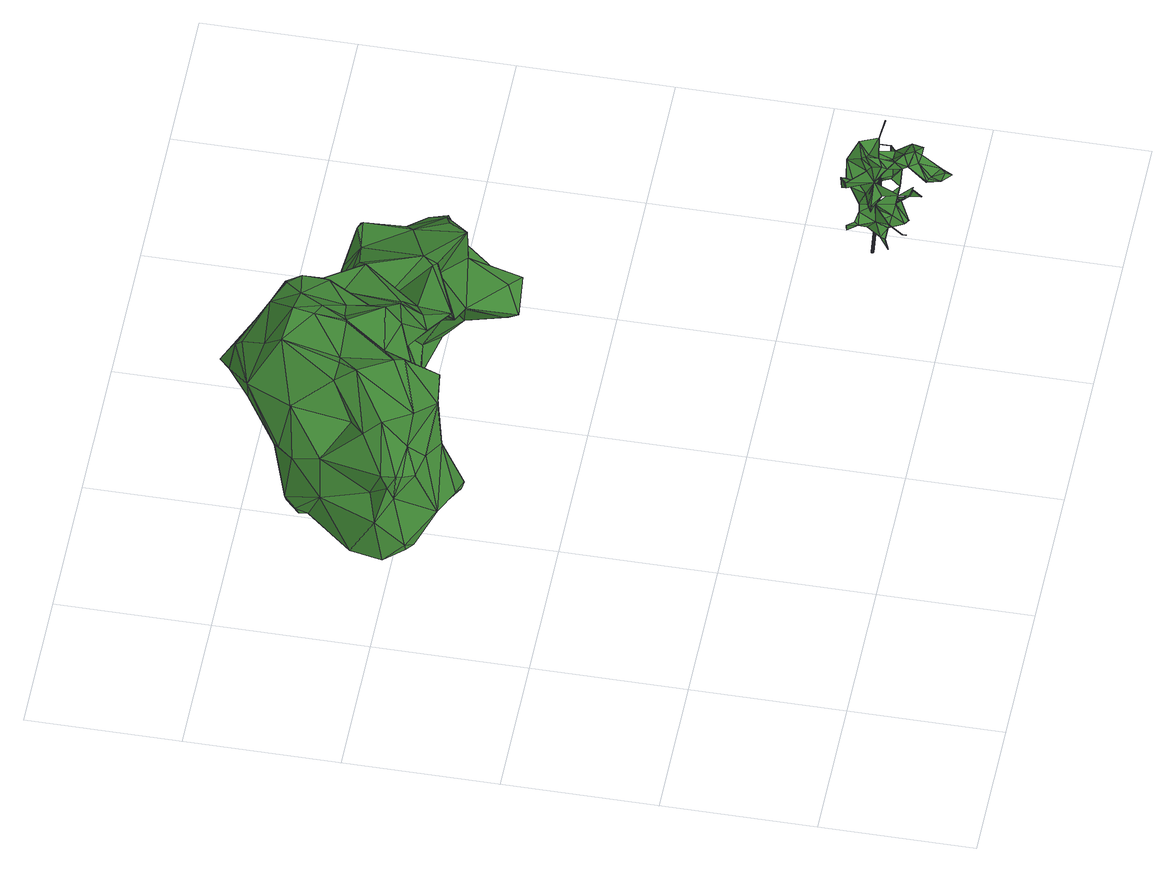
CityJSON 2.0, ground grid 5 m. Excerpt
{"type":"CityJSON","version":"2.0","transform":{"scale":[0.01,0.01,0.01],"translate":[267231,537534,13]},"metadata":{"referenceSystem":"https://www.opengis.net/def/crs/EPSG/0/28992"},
"CityObjects":{
"tree1":{"type":"SolitaryVegetationObject","attributes":{"gtid":379,"crown_width_m":10.09,"crown_median_z":18.38,"crown_r50_m":0.355,"crown_porosity":0.9,"trunk_H_m":5.13,"trunk_DBH_m":0.399,"trunk_radius_m":0.2,"trunk_base_height_m":13.25,"original_gtid":"424"},"geometry":[{"type":"Solid","lod":"3","boundaries":[[[[0,1,2]],[[2,1,3]],[[4,5,6]],[[7,8,9]],[[10,0,11]],[[12,13,14]],[[15,3,16]],[[17,18,19]],[[20,21,22]],[[23,24,25]],[[23,9,24]],[[26,27,28]],[[26,28,29]],[[9,30,7]],[[31,32,33]],[[34,35,36]],[[37,36,35]],[[38,39,40]],[[41,42,43]],[[2,44,11]],[[19,45,46]],[[47,48,45]],[[4,49,5]],[[50,5,49]],[[51,52,53]],[[54,55,21]],[[56,57,58]],[[59,44,60]],[[61,62,63]],[[18,64,19]],[[65,66,67]],[[68,69,25]],[[70,71,62]],[[15,72,3]],[[14,13,73]],[[14,73,74]],[[39,64,40]],[[68,25,24]],[[18,40,64]],[[75,76,77]],[[23,25,78]],[[79,40,80]],[[81,82,83]],[[35,84,37]],[[85,20,22]],[[2,60,44]],[[47,86,48]],[[59,86,47]],[[16,87,88]],[[16,88,89]],[[31,90,32]],[[91,92,93]],[[93,92,94]],[[95,96,97]],[[98,99,100]],[[101,102,96]],[[88,87,103]],[[104,105,106]],[[107,67,108]],[[109,92,91]],[[21,51,54]],[[72,81,110]],[[40,111,38]],[[112,68,113]],[[114,115,98]],[[93,9,23]],[[93,23,52]],[[53,23,78]],[[53,52,23]],[[116,36,37]],[[89,117,118]],[[119,120,121]],[[122,123,124]],[[125,61,63]],[[103,87,16]],[[35,126,127]],[[128,129,130]],[[29,127,126]],[[94,30,93]],[[93,30,9]],[[112,74,73]],[[9,8,24]],[[131,120,132]],[[133,134,135]],[[136,137,138]],[[25,69,139]],[[33,139,69]],[[140,40,79]],[[34,141,35]],[[85,91,20]],[[142,143,144]],[[121,41,145]],[[26,146,71]],[[16,89,95]],[[68,24,113]],[[11,0,2]],[[58,147,56]],[[6,98,115]],[[16,3,103]],[[148,14,114]],[[5,98,6]],[[149,150,151]],[[75,152,109]],[[75,109,76]],[[153,154,120]],[[153,120,119]],[[130,155,148]],[[4,113,8]],[[24,8,113]],[[122,124,156]],[[156,82,122]],[[157,158,100]],[[73,159,33]],[[160,150,44]],[[140,111,40]],[[74,6,115]],[[114,74,115]],[[114,14,74]],[[33,159,31]],[[10,1,0]],[[10,103,1]],[[112,6,74]],[[32,90,54]],[[51,32,54]],[[54,90,31]],[[161,162,27]],[[160,59,45]],[[46,45,48]],[[77,163,42]],[[163,164,42]],[[156,165,166]],[[167,166,165]],[[17,80,18]],[[83,80,17]],[[31,159,168]],[[10,149,103]],[[85,76,91]],[[137,58,138]],[[169,13,12]],[[51,21,20]],[[70,62,170]],[[60,2,3]],[[125,146,157]],[[102,101,144]],[[100,171,98]],[[88,149,116]],[[123,122,81]],[[66,133,135]],[[29,172,127]],[[40,18,80]],[[120,96,132]],[[100,170,61]],[[66,173,133]],[[100,99,170]],[[173,170,134]],[[17,19,110]],[[64,174,19]],[[175,176,177]],[[151,150,160]],[[178,141,179]],[[173,134,133]],[[51,91,52]],[[126,180,181]],[[151,141,34]],[[61,157,100]],[[126,181,29]],[[17,110,81]],[[156,124,15]],[[20,91,51]],[[82,166,83]],[[83,166,104]],[[135,67,66]],[[103,149,88]],[[122,82,81]],[[52,91,93]],[[71,146,125]],[[175,43,164]],[[182,153,119]],[[96,102,132]],[[149,10,150]],[[160,44,59]],[[179,183,105]],[[38,105,183]],[[63,71,125]],[[71,63,62]],[[124,123,15]],[[184,152,185]],[[184,185,131]],[[160,45,174]],[[1,103,3]],[[79,80,106]],[[157,146,182]],[[181,180,153]],[[181,153,182]],[[58,137,184]],[[46,72,110]],[[120,186,96]],[[66,65,161]],[[50,187,5]],[[77,42,188]],[[77,188,75]],[[111,140,105]],[[156,166,82]],[[46,110,19]],[[4,6,189]],[[4,189,113]],[[158,157,190]],[[174,45,19]],[[191,192,169]],[[13,169,192]],[[38,111,105]],[[53,139,51]],[[32,51,139]],[[193,147,143]],[[50,136,187]],[[179,105,194]],[[193,65,147]],[[65,56,147]],[[104,167,105]],[[131,41,120]],[[120,41,121]],[[38,183,39]],[[77,76,195]],[[140,106,105]],[[171,100,158]],[[108,187,107]],[[102,144,143]],[[78,139,53]],[[25,139,78]],[[168,192,191]],[[173,66,161]],[[106,140,79]],[[182,119,145]],[[119,121,145]],[[170,62,61]],[[184,137,152]],[[98,171,114]],[[154,165,186]],[[154,186,120]],[[77,195,163]],[[134,170,99]],[[95,89,118]],[[191,196,168]],[[148,114,171]],[[152,94,197]],[[94,137,30]],[[152,137,94]],[[72,123,81]],[[102,143,132]],[[125,157,61]],[[50,49,8]],[[5,198,98]],[[131,132,184]],[[143,184,132]],[[58,184,143]],[[127,172,84]],[[127,84,35]],[[158,128,130]],[[176,175,164]],[[179,194,180]],[[67,56,65]],[[104,166,167]],[[178,35,141]],[[145,157,182]],[[8,49,4]],[[148,158,130]],[[89,199,200]],[[89,200,117]],[[172,199,84]],[[200,199,172]],[[70,27,26]],[[29,181,26]],[[173,27,170]],[[70,26,71]],[[107,187,138]],[[136,138,187]],[[70,170,27]],[[15,16,201]],[[15,201,156]],[[165,156,201]],[[95,201,16]],[[165,201,95]],[[109,91,76]],[[200,162,161]],[[172,162,200]],[[46,48,72]],[[83,17,81]],[[142,144,101]],[[142,193,143]],[[116,84,88]],[[164,43,42]],[[106,80,83]],[[29,28,172]],[[32,139,33]],[[161,27,173]],[[15,123,72]],[[11,150,10]],[[11,44,150]],[[136,50,7]],[[136,7,137]],[[108,67,134]],[[8,7,50]],[[179,151,160]],[[179,160,174]],[[116,37,84]],[[39,174,64]],[[158,190,128]],[[149,36,116]],[[149,34,36]],[[149,151,34]],[[152,197,92]],[[5,187,108]],[[108,198,5]],[[113,189,112]],[[6,112,189]],[[198,108,134]],[[157,145,190]],[[41,190,145]],[[165,154,202]],[[105,202,194]],[[105,167,202]],[[153,202,154]],[[165,202,167]],[[134,67,135]],[[161,193,200]],[[73,192,159]],[[161,65,193]],[[195,203,21]],[[195,21,163]],[[163,55,196]],[[94,92,197]],[[163,21,55]],[[76,85,204]],[[195,76,204]],[[195,204,203]],[[203,204,21]],[[21,204,22]],[[85,22,204]],[[95,97,165]],[[188,185,152]],[[188,152,75]],[[148,171,158]],[[182,205,181]],[[146,205,182]],[[185,206,131]],[[26,205,146]],[[188,206,185]],[[188,42,206]],[[131,206,41]],[[42,41,206]],[[26,181,205]],[[12,155,207]],[[33,208,73]],[[191,169,207]],[[31,209,54]],[[196,164,163]],[[137,7,30]],[[186,97,96]],[[174,183,179]],[[39,183,174]],[[143,147,58]],[[129,43,175]],[[196,210,164]],[[211,210,196]],[[67,107,56]],[[96,95,118]],[[96,118,101]],[[178,179,180]],[[178,180,126]],[[178,126,35]],[[12,207,169]],[[55,54,209]],[[55,209,196]],[[168,196,209]],[[168,209,31]],[[177,212,155]],[[155,212,207]],[[112,73,208]],[[69,68,208]],[[69,208,33]],[[68,112,208]],[[89,84,199]],[[89,88,84]],[[212,176,211]],[[172,28,162]],[[27,162,28]],[[190,43,128]],[[129,128,43]],[[41,43,190]],[[129,175,155]],[[129,155,130]],[[98,198,213]],[[99,213,134]],[[98,213,99]],[[159,192,168]],[[148,155,14]],[[12,14,155]],[[198,134,213]],[[142,101,200]],[[200,101,117]],[[142,200,193]],[[177,155,175]],[[13,192,73]],[[176,212,177]],[[196,212,211]],[[191,212,196]],[[191,207,212]],[[83,104,106]],[[57,138,58]],[[179,141,151]],[[101,118,117]],[[72,48,86]],[[3,72,86]],[[60,86,59]],[[3,86,60]],[[47,45,59]],[[180,214,153]],[[153,214,202]],[[194,214,180]],[[202,214,194]],[[57,107,138]],[[186,165,97]],[[56,107,57]],[[164,210,176]],[[211,176,210]],[[152,92,109]],[[215,216,217]],[[215,217,218]],[[218,217,219]],[[218,219,220]],[[217,216,221]],[[217,221,219]],[[219,221,222]],[[219,222,220]],[[221,216,223]],[[221,223,222]],[[222,223,224]],[[222,224,220]],[[223,216,225]],[[223,225,224]],[[224,225,226]],[[224,226,220]],[[225,216,227]],[[225,227,226]],[[226,227,228]],[[226,228,220]],[[227,216,229]],[[227,229,228]],[[228,229,230]],[[228,230,220]],[[229,216,231]],[[229,231,230]],[[230,231,232]],[[230,232,220]],[[231,216,233]],[[231,233,232]],[[232,233,234]],[[232,234,220]],[[233,216,235]],[[233,235,234]],[[234,235,236]],[[234,236,220]],[[235,216,237]],[[235,237,236]],[[236,237,238]],[[236,238,220]],[[237,216,239]],[[237,239,238]],[[238,239,240]],[[238,240,220]],[[239,216,241]],[[239,241,240]],[[240,241,242]],[[240,242,220]],[[241,216,243]],[[241,243,242]],[[242,243,244]],[[242,244,220]],[[243,216,245]],[[243,245,244]],[[244,245,246]],[[244,246,220]],[[245,216,247]],[[245,247,246]],[[246,247,248]],[[246,248,220]],[[247,216,249]],[[247,249,248]],[[248,249,250]],[[248,250,220]],[[249,216,251]],[[249,251,250]],[[250,251,252]],[[250,252,220]],[[251,216,253]],[[251,253,252]],[[252,253,254]],[[252,254,220]],[[253,216,255]],[[253,255,254]],[[254,255,256]],[[254,256,220]],[[255,216,257]],[[255,257,256]],[[256,257,258]],[[256,258,220]],[[257,216,259]],[[257,259,258]],[[258,259,260]],[[258,260,220]],[[259,216,261]],[[259,261,260]],[[260,261,262]],[[260,262,220]],[[261,216,263]],[[261,263,262]],[[262,263,264]],[[262,264,220]],[[263,216,215]],[[263,215,264]],[[264,215,218]],[[264,218,220]]]]}]},
"tree2":{"type":"SolitaryVegetationObject","attributes":{"gtid":511,"crown_width_m":2.91,"crown_median_z":16.17,"crown_r50_m":0.188,"crown_porosity":0.933,"trunk_H_m":3.16,"trunk_DBH_m":0.0725,"trunk_radius_m":0.0362,"trunk_base_height_m":13.01,"original_gtid":"581"},"geometry":[{"type":"Solid","lod":"3","boundaries":[[[[265,266,267]],[[268,269,270]],[[271,272,270]],[[270,272,273]],[[274,275,276]],[[277,278,279]],[[273,280,281]],[[273,272,280]],[[282,283,284]],[[285,286,287]],[[288,289,290]],[[291,292,293]],[[294,277,289]],[[295,296,297]],[[298,299,300]],[[274,301,302]],[[303,304,305]],[[306,304,303]],[[307,308,309]],[[307,309,310]],[[269,268,311]],[[306,312,304]],[[294,313,307]],[[314,315,316]],[[303,305,317]],[[285,318,319]],[[320,321,322]],[[311,271,269]],[[266,265,323]],[[324,320,308]],[[293,325,326]],[[321,327,328]],[[329,308,320]],[[330,331,332]],[[319,333,285]],[[334,327,335]],[[336,337,338]],[[336,291,337]],[[339,323,265]],[[340,341,342]],[[305,304,343]],[[344,345,286]],[[346,347,341]],[[285,348,344]],[[349,350,351]],[[352,338,353]],[[337,353,338]],[[354,355,356]],[[357,313,358]],[[355,359,360]],[[323,339,361]],[[354,362,363]],[[354,295,362]],[[271,270,269]],[[311,364,271]],[[365,366,367]],[[336,338,352]],[[293,297,368]],[[369,368,297]],[[343,288,359]],[[293,370,291]],[[325,371,326]],[[372,326,371]],[[356,373,354]],[[335,321,328]],[[285,333,374]],[[375,376,377]],[[268,270,273]],[[290,344,348]],[[378,379,380]],[[296,373,369]],[[274,381,285]],[[298,382,299]],[[383,376,334]],[[359,384,343]],[[352,337,385]],[[386,387,388]],[[389,364,390]],[[391,392,393]],[[293,292,325]],[[391,394,395]],[[326,395,394]],[[273,281,268]],[[265,396,339]],[[335,397,321]],[[398,399,316]],[[400,401,402]],[[349,403,356]],[[404,403,351]],[[288,405,289]],[[406,289,405]],[[406,405,288]],[[271,407,272]],[[355,408,409]],[[377,376,383]],[[395,410,391]],[[411,365,367]],[[342,341,347]],[[372,332,412]],[[346,341,340]],[[413,300,414]],[[296,295,354]],[[373,296,354]],[[415,416,288]],[[415,288,417]],[[276,400,418]],[[419,418,340]],[[393,420,363]],[[353,337,352]],[[351,316,421]],[[355,398,408]],[[304,335,343]],[[378,302,319]],[[333,319,302]],[[422,361,396]],[[339,396,361]],[[390,268,379]],[[390,379,378]],[[407,423,424]],[[406,327,321]],[[406,321,294]],[[284,425,310]],[[396,425,284]],[[315,331,421]],[[315,381,331]],[[276,331,381]],[[402,331,276]],[[426,427,285]],[[414,321,397]],[[291,370,404]],[[322,321,414]],[[344,290,417]],[[417,345,344]],[[282,417,283]],[[394,297,293]],[[394,293,326]],[[428,429,430]],[[431,425,279]],[[290,279,425]],[[397,392,386]],[[290,277,279]],[[334,335,328]],[[355,306,432]],[[281,429,380]],[[433,275,274]],[[434,358,435]],[[387,386,392]],[[427,348,285]],[[299,382,436]],[[355,409,374]],[[437,438,370]],[[356,438,437]],[[403,438,356]],[[435,439,324]],[[295,391,362]],[[407,440,272]],[[280,272,440]],[[347,346,419]],[[374,356,355]],[[302,433,274]],[[354,420,355]],[[385,336,352]],[[315,421,316]],[[437,368,373]],[[324,321,320]],[[291,404,441]],[[363,362,391]],[[363,391,393]],[[357,307,313]],[[380,429,442]],[[437,373,356]],[[336,292,291]],[[317,305,432]],[[380,379,281]],[[268,281,379]],[[303,317,306]],[[432,306,317]],[[422,443,444]],[[403,404,438]],[[292,445,325]],[[298,413,382]],[[343,335,288]],[[358,434,357]],[[434,435,357]],[[446,447,314]],[[448,447,446]],[[355,343,367]],[[367,359,355]],[[449,308,329]],[[449,309,308]],[[398,316,408]],[[351,408,316]],[[389,271,364]],[[318,430,280]],[[432,343,355]],[[436,382,450]],[[288,335,406]],[[400,429,428]],[[333,301,350]],[[349,333,350]],[[349,374,333]],[[430,429,281]],[[369,373,368]],[[268,390,364]],[[268,364,311]],[[310,309,282]],[[449,282,309]],[[381,274,276]],[[397,450,414]],[[413,414,450]],[[305,343,432]],[[430,281,280]],[[375,377,451]],[[383,451,377]],[[300,299,322]],[[414,300,322]],[[300,413,298]],[[283,361,284]],[[448,427,426]],[[436,386,320]],[[407,424,440]],[[349,356,374]],[[351,421,385]],[[370,438,404]],[[294,289,406]],[[436,320,322]],[[436,322,299]],[[435,358,313]],[[285,430,318]],[[428,430,285]],[[384,367,343]],[[400,287,401]],[[452,411,384]],[[367,452,359]],[[366,452,367]],[[366,411,452]],[[369,297,296]],[[310,425,431]],[[351,385,337]],[[409,285,374]],[[350,301,351]],[[274,285,301]],[[423,407,271]],[[271,389,423]],[[360,453,355]],[[290,345,288]],[[351,403,349]],[[325,445,330]],[[313,324,439]],[[335,327,406]],[[449,329,388]],[[372,412,395]],[[326,372,395]],[[319,424,423]],[[319,318,424]],[[319,423,390]],[[318,280,424]],[[440,424,280]],[[390,423,389]],[[402,401,286]],[[402,286,416]],[[319,390,378]],[[376,328,327]],[[321,324,294]],[[310,282,284]],[[277,310,278]],[[294,307,277]],[[277,307,310]],[[447,454,455]],[[417,288,345]],[[284,443,396]],[[361,444,443]],[[444,361,422]],[[422,396,443]],[[361,443,284]],[[357,324,456]],[[357,435,324]],[[446,360,448]],[[315,314,455]],[[381,448,426]],[[285,381,426]],[[446,314,399]],[[384,411,367]],[[413,450,382]],[[301,285,409]],[[287,286,401]],[[307,357,456]],[[307,456,308]],[[308,456,324]],[[359,452,384]],[[332,416,412]],[[402,416,332]],[[313,294,324]],[[302,378,433]],[[340,418,400]],[[375,457,376]],[[376,457,328]],[[334,457,383]],[[328,457,334]],[[451,383,457]],[[451,457,375]],[[448,416,427]],[[381,454,448]],[[315,454,381]],[[455,314,447]],[[282,449,415]],[[387,415,449]],[[412,415,387]],[[412,416,415]],[[282,415,417]],[[449,388,387]],[[392,335,393]],[[417,290,425]],[[428,287,400]],[[433,380,275]],[[428,285,287]],[[276,275,442]],[[400,442,429]],[[276,442,400]],[[290,348,345]],[[393,355,420]],[[393,306,355]],[[354,363,420]],[[293,368,437]],[[370,293,437]],[[277,290,289]],[[345,348,427]],[[337,441,351]],[[380,442,275]],[[333,302,301]],[[295,297,391]],[[394,391,297]],[[330,458,331]],[[330,445,458]],[[421,331,458]],[[445,292,336]],[[376,327,334]],[[445,336,458]],[[336,385,458]],[[421,458,385]],[[404,351,441]],[[417,425,283]],[[447,448,454]],[[310,279,278]],[[431,279,310]],[[378,380,433]],[[400,402,340]],[[276,418,346]],[[347,419,342]],[[340,402,276]],[[332,331,402]],[[419,346,418]],[[276,346,340]],[[288,360,359]],[[446,399,360]],[[453,399,355]],[[314,316,399]],[[340,342,419]],[[425,267,283]],[[448,360,416]],[[288,416,360]],[[291,441,337]],[[330,372,371]],[[330,371,325]],[[386,450,397]],[[386,436,450]],[[304,312,335]],[[335,392,397]],[[360,399,453]],[[335,312,393]],[[393,312,306]],[[265,267,396]],[[425,396,267]],[[320,388,329]],[[386,388,320]],[[372,459,332]],[[332,459,330]],[[330,459,372]],[[365,411,460]],[[366,460,411]],[[365,460,366]],[[285,344,286]],[[427,286,345]],[[427,416,286]],[[323,361,461]],[[323,461,266]],[[455,454,315]],[[267,266,461]],[[267,461,283]],[[283,461,361]],[[355,399,398]],[[409,408,301]],[[301,408,351]],[[387,410,412]],[[395,412,410]],[[392,391,410]],[[392,410,387]],[[313,439,435]],[[462,463,464]],[[462,464,465]],[[465,464,466]],[[465,466,467]],[[464,463,468]],[[464,468,466]],[[466,468,469]],[[466,469,467]],[[469,468,470]],[[469,470,467]],[[468,463,471]],[[468,471,470]],[[470,471,472]],[[470,472,467]],[[471,463,473]],[[471,473,472]],[[473,463,474]],[[473,474,472]],[[472,474,475]],[[472,475,467]],[[474,463,476]],[[474,476,475]],[[475,476,477]],[[475,477,467]],[[476,463,478]],[[476,478,477]],[[477,478,479]],[[477,479,467]],[[479,478,480]],[[479,480,467]],[[478,463,481]],[[478,481,480]],[[480,481,482]],[[480,482,467]],[[481,463,483]],[[481,483,482]],[[482,483,484]],[[482,484,467]],[[483,463,485]],[[483,485,484]],[[484,485,486]],[[484,486,467]],[[485,463,487]],[[485,487,486]],[[486,487,488]],[[486,488,467]],[[487,463,489]],[[487,489,488]],[[488,489,490]],[[488,490,467]],[[490,489,491]],[[490,491,467]],[[489,463,492]],[[489,492,491]],[[492,463,493]],[[492,493,491]],[[491,493,494]],[[491,494,467]],[[493,463,495]],[[493,495,494]],[[494,495,496]],[[494,496,467]],[[495,463,497]],[[495,497,496]],[[496,497,498]],[[496,498,467]],[[497,463,499]],[[497,499,498]],[[498,499,500]],[[498,500,467]],[[500,499,501]],[[500,501,467]],[[499,463,502]],[[499,502,501]],[[501,502,503]],[[501,503,467]],[[502,463,504]],[[502,504,503]],[[503,504,505]],[[503,505,467]],[[504,463,462]],[[504,462,505]],[[505,462,465]],[[505,465,467]]]]}]}
},
"vertices":[
[1387,1530,481],[1354,1505,532],[1397,1518,462],[1322,1450,455],[292,1669,871],[401,1853,907],[243,1798,781],[386,1498,899],[308,1602,915],[234,1407,833],[1355,1566,509],[1369,1573,483],[221,1805,376],[163,1767,406],[188,1805,427],[1275,1428,436],[1225,1421,607],[1270,1400,219],[1196,1496,150],[1266,1478,213],[272,1282,460],[261,1327,399],[313,1272,433],[191,1419,726],[173,1496,840],[94,1438,684],[794,1825,516],[778,1929,646],[882,1736,598],[979,1795,492],[404,1467,886],[44,1472,356],[67,1404,410],[43,1496,521],[1231,1756,393],[1104,1789,511],[1202,1751,609],[1180,1760,608],[1047,1619,160],[1150,1548,167],[1043,1555,96],[579,1674,562],[406,1627,530],[406,1631,530],[1382,1551,443],[1271,1498,242],[1297,1388,223],[1288,1389,335],[1294,1375,280],[347,1662,895],[376,1667,887],[176,1323,466],[229,1368,654],[143,1386,651],[110,1384,375],[218,1514,392],[646,1696,834],[572,1687,865],[644,1572,852],[1373,1521,420],[1387,1514,436],[588,2082,575],[724,1999,621],[720,1999,609],[1184,1526,162],[738,1765,837],[712,1846,871],[605,1829,907],[91,1485,683],[86,1464,637],[767,1975,628],[757,1985,612],[1311,1327,334],[135,1685,502],[167,1779,628],[380,1438,689],[325,1371,591],[313,1562,553],[109,1422,671],[1047,1534,131],[1193,1494,152],[1185,1284,289],[1173,1296,299],[1210,1426,222],[1105,1733,604],[346,1269,430],[1303,1357,334],[1264,1484,597],[1203,1588,612],[1056,1527,658],[72,1402,387],[313,1334,627],[378,1359,757],[340,1352,777],[446,1365,793],[1035,1480,655],[863,1403,624],[919,1426,585],[325,1948,766],[492,2017,756],[467,2031,671],[826,1504,676],[768,1476,704],[1324,1503,555],[1100,1448,389],[1084,1595,264],[1099,1539,206],[559,1755,912],[506,1836,945],[353,1407,677],[1295,1386,221],[1043,1617,161],[144,1686,667],[158,1553,793],[226,1844,618],[207,1828,631],[1204,1745,610],[907,1652,550],[1026,1494,652],[759,1639,492],[726,1510,609],[720,1667,521],[1176,1251,317],[1295,1259,361],[1233,1293,384],[677,1976,586],[1005,1790,451],[1038,1797,496],[463,1673,667],[365,1694,496],[337,1784,586],[617,1522,684],[703,1451,706],[689,1894,861],[592,1925,863],[669,1886,875],[517,1671,901],[490,1547,821],[521,1672,903],[86,1443,596],[1029,1533,134],[1194,1735,396],[806,1550,709],[751,1544,760],[806,1547,711],[697,1741,479],[763,1831,509],[673,1627,817],[274,1849,588],[1303,1627,512],[1329,1616,491],[1233,1734,391],[447,1440,742],[845,1635,489],[918,1464,568],[282,1756,396],[1095,1401,402],[551,1908,538],[432,1882,641],[59,1577,362],[1195,1578,414],[776,1792,802],[775,1792,707],[316,1526,392],[409,1634,409],[969,1414,480],[1093,1403,399],[1005,1469,430],[101,1598,342],[161,1756,390],[614,1995,703],[357,1952,676],[971,1733,653],[702,1892,846],[1259,1508,237],[432,1730,372],[426,1707,332],[431,1731,369],[1143,1728,429],[1108,1620,317],[932,1741,364],[931,1788,422],[727,1775,475],[1103,1600,268],[633,1519,798],[535,1548,736],[869,1415,607],[503,1770,932],[428,1605,699],[239,1605,750],[584,1726,585],[165,1726,392],[162,1726,394],[771,1729,757],[1082,1612,412],[287,1417,472],[285,1571,359],[446,1365,789],[437,1914,839],[989,1716,661],[940,1688,712],[1112,1490,527],[997,1530,450],[310,1297,434],[346,1273,428],[792,1824,512],[549,1603,682],[221,1802,374],[130,1526,562],[146,1553,358],[379,1677,357],[354,1693,366],[279,1754,393],[486,1994,780],[1006,1634,474],[695,1625,25],[675,1625,25],[694,1630,25],[683,1624,538],[683,1630,538],[663,1624,538],[692,1635,25],[680,1634,538],[689,1639,25],[677,1639,538],[685,1642,25],[673,1642,538],[680,1644,25],[668,1644,538],[675,1645,25],[663,1644,538],[670,1644,25],[658,1644,538],[665,1642,25],[653,1642,537],[661,1639,25],[649,1639,537],[658,1635,25],[646,1634,537],[656,1630,24],[644,1630,537],[655,1625,24],[643,1624,537],[656,1620,24],[644,1619,537],[658,1615,25],[646,1614,537],[661,1611,25],[649,1610,537],[665,1608,25],[653,1607,537],[670,1606,25],[658,1605,537],[675,1605,25],[663,1605,538],[680,1606,25],[668,1605,538],[685,1608,25],[673,1607,538],[689,1611,25],[677,1610,538],[692,1615,25],[680,1615,538],[694,1620,25],[683,1619,538],
[2033,141,165],[2028,166,197],[2027,166,196],[2003,73,338],[1994,37,325],[1994,38,324],[1960,65,327],[1977,100,319],[2003,73,336],[1994,188,388],[2054,174,376],[2042,225,346],[1918,173,157],[1935,162,156],[1935,163,157],[1996,143,354],[2021,138,369],[1954,243,197],[1996,199,175],[1996,199,173],[1966,189,353],[1960,217,321],[2014,227,338],[1899,261,247],[1923,213,182],[1939,205,219],[1977,327,438],[1994,329,421],[1943,360,387],[1908,222,140],[1885,365,322],[1874,366,377],[1909,354,340],[1814,338,226],[1830,339,190],[1829,338,191],[1940,208,405],[1993,187,388],[1800,258,320],[1848,259,292],[1823,258,321],[1843,273,298],[1909,222,139],[1909,277,138],[1916,250,174],[1953,200,154],[1987,56,339],[1848,260,291],[1879,227,117],[1959,327,339],[2002,288,337],[1963,285,383],[1801,258,321],[1974,172,356],[1974,172,357],[1892,285,148],[1884,258,184],[1851,306,195],[2035,141,165],[1880,243,125],[1991,330,388],[1985,354,327],[1859,214,209],[1858,214,210],[1936,311,164],[2020,290,357],[2019,288,357],[2003,276,312],[1940,207,405],[1859,213,210],[1897,261,247],[2005,269,436],[2005,268,437],[2043,256,476],[2034,141,164],[2093,249,312],[2085,285,322],[2084,284,321],[1880,237,309],[1956,193,283],[1955,194,283],[2095,249,312],[2085,286,321],[1955,193,284],[1919,227,394],[1940,208,406],[1940,258,415],[2045,257,476],[2044,255,476],[1864,346,344],[1887,262,360],[1886,262,362],[1880,228,117],[1874,216,80],[1882,237,309],[1895,279,298],[2031,177,163],[1884,364,322],[1879,343,337],[1977,100,321],[1896,141,351],[1896,142,351],[1880,183,323],[1904,333,337],[1874,364,377],[1930,311,414],[1995,320,323],[2010,320,317],[1861,347,370],[1920,226,393],[1809,148,225],[1833,165,198],[1810,147,225],[2002,154,401],[2020,137,370],[2036,134,386],[2014,228,338],[1816,338,226],[1833,165,200],[1881,183,322],[2005,268,435],[1887,310,219],[1938,307,248],[1921,274,210],[1971,106,319],[1996,143,355],[1919,345,297],[1897,311,242],[1893,291,298],[1939,344,330],[1970,333,306],[2030,177,162],[1886,309,219],[1930,280,381],[1927,292,365],[2042,224,345],[2017,234,311],[2017,235,310],[1920,245,397],[1930,298,423],[1921,272,210],[1886,258,184],[1959,111,313],[1922,245,397],[1921,227,394],[1934,321,288],[1890,154,318],[1963,286,277],[1815,336,226],[1851,305,196],[1933,283,242],[1962,267,285],[1940,206,219],[2094,248,312],[2094,249,311],[1899,317,336],[2000,279,397],[2043,228,132],[1959,111,315],[1959,112,314],[1996,198,174],[1959,217,323],[1950,219,317],[1989,178,367],[2055,174,374],[1989,171,363],[1953,200,156],[1823,260,322],[2003,155,400],[1874,216,79],[1873,216,80],[1859,319,200],[1926,293,365],[1929,280,382],[1878,228,117],[1971,107,318],[1960,293,401],[2056,174,375],[2042,228,133],[2043,229,133],[2000,281,397],[1928,306,290],[1962,286,278],[1949,256,312],[1957,279,193],[1858,318,201],[1810,148,225],[1882,183,323],[1893,279,299],[2003,276,313],[1995,319,322],[1882,242,124],[1833,166,199],[2001,280,397],[2003,289,337],[1896,141,350],[2028,167,196],[1929,275,1],[1925,275,1],[1929,276,1],[1948,254,317],[1948,255,317],[1944,254,317],[1928,277,1],[1947,255,317],[1947,256,317],[1927,278,1],[1946,257,318],[1926,279,1],[1925,279,1],[1945,257,318],[1924,279,1],[1944,257,318],[1923,278,1],[1943,257,318],[1942,256,318],[1922,277,1],[1941,256,318],[1922,276,1],[1941,255,318],[1921,275,1],[1941,254,318],[1922,274,1],[1941,253,318],[1922,273,1],[1941,252,318],[1942,251,317],[1923,272,1],[1924,272,1],[1943,250,317],[1925,271,1],[1944,250,317],[1926,271,1],[1945,250,317],[1927,272,1],[1946,251,317],[1947,251,317],[1928,273,1],[1947,252,317],[1928,274,1],[1948,253,317]
]}
